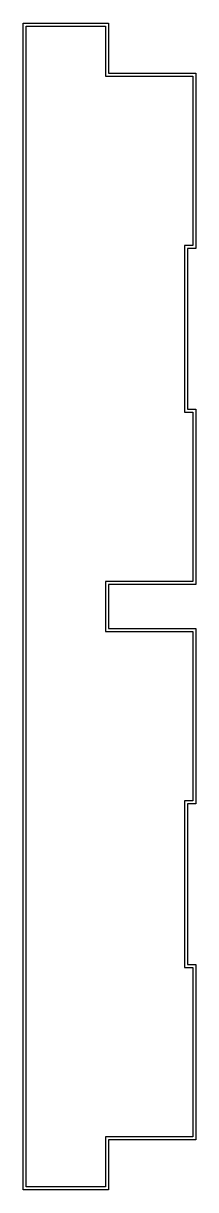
# Model space of a CAD drawing. Header units: millimetres. Extents: x -10.2 to 0.2, y -0.2 to 69.8.
import ezdxf

# ---------------------------------------------------------------- set-up
doc = ezdxf.new("R2010")
doc.units = ezdxf.units.MM
doc.layers.get('0').update_dxf_attribs({"linetype": 'CONTINUOUS'})

msp = doc.modelspace()

# ---------------------------------------------------------------- linework, layer by layer
for points in [[(-5.07, 2.82), (-5.07, -0.18), (-10.18, -0.18), (-10.18, 69.847), (-5.07, 69.847), (-5.07, 66.847), (0.18, 66.847), (0.18, 56.32), (-0.32, 56.32), (-0.32, 46.68), (0.18, 46.68), (0.18, 36.153), (-5.07, 36.153), (-5.07, 33.513), (0.18, 33.513), (0.18, 22.987), (-0.32, 22.987), (-0.32, 13.347), (0.18, 13.347), (0.18, 2.82)], [(-0.5, 46.5), (0, 46.5), (0, 36.333), (-5.25, 36.333), (-5.25, 33.333), (0, 33.333), (0, 23.167), (-0.5, 23.167), (-0.5, 13.167), (0, 13.167), (0, 3), (-5.25, 3), (-5.25, 0), (-10, 0), (-10, 69.667), (-5.25, 69.667), (-5.25, 66.667), (0, 66.667), (0, 56.5), (-0.5, 56.5)]]:
    msp.add_lwpolyline(points, close=True)

doc.saveas('drawing.dxf')
